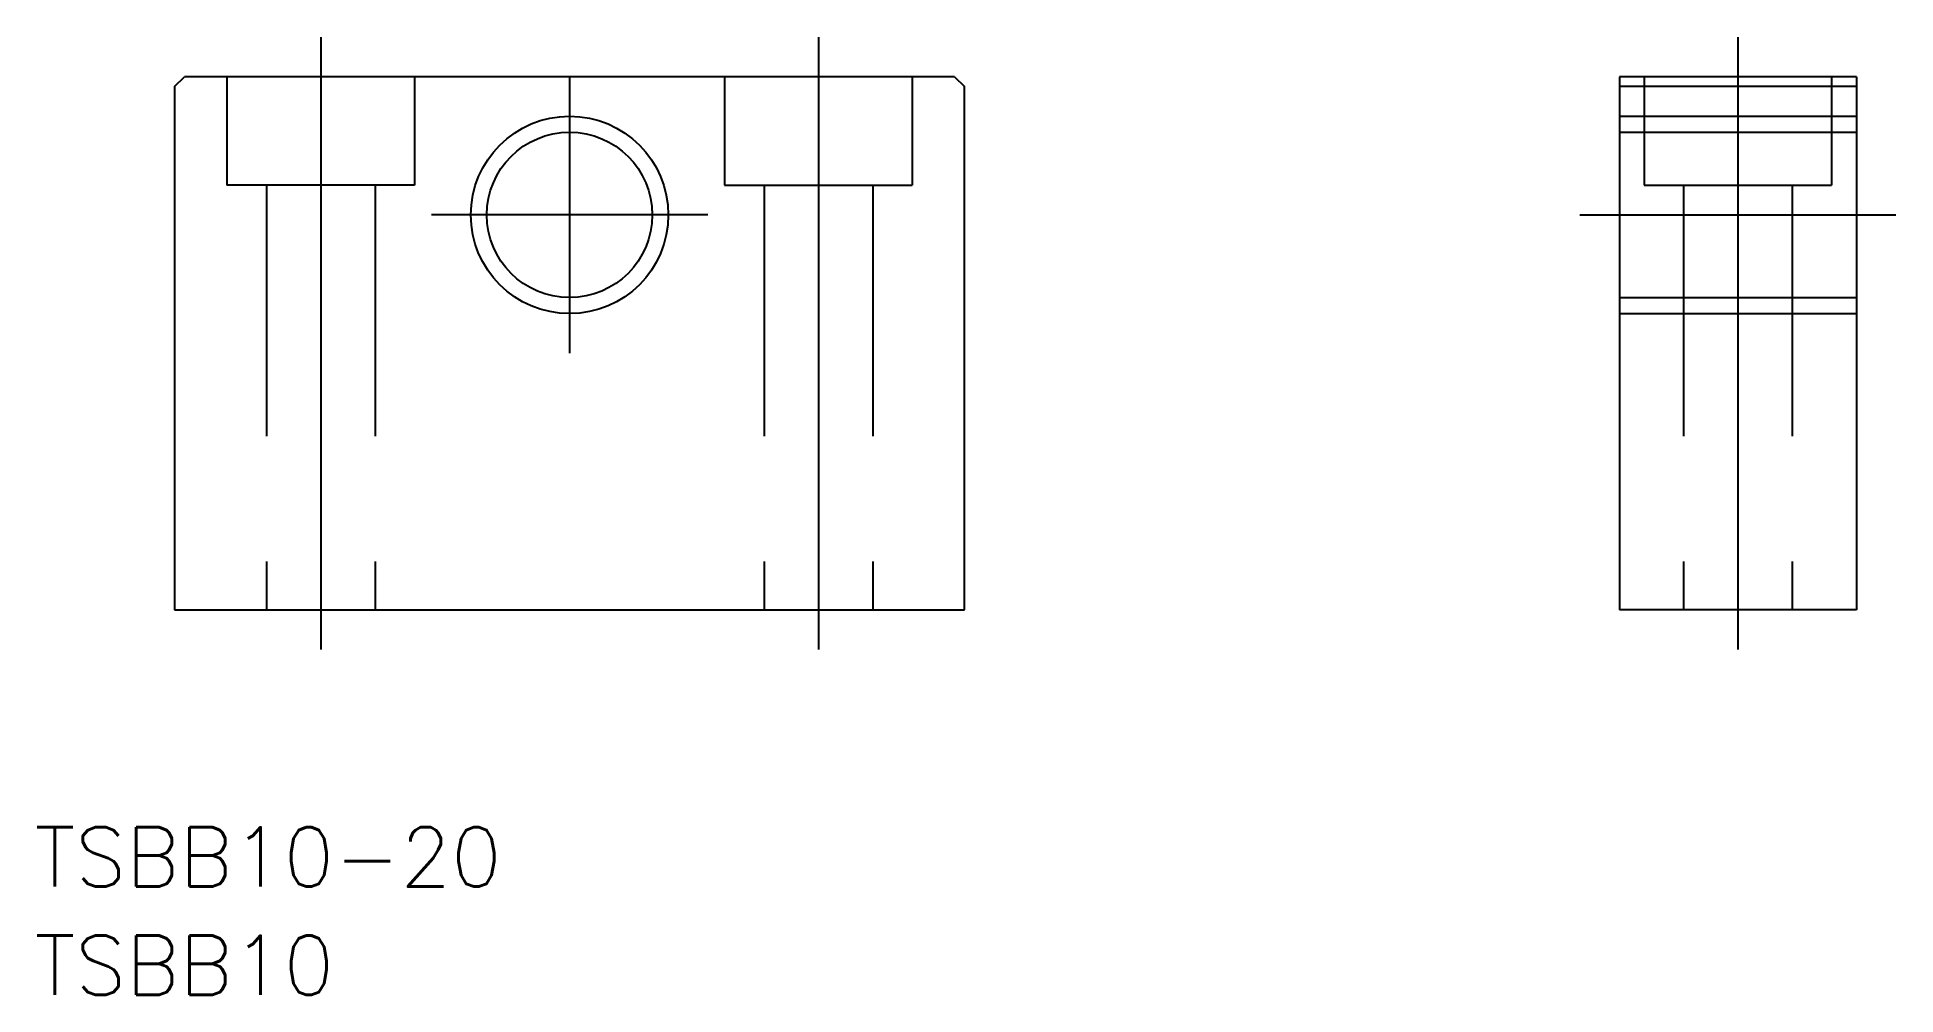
# Model space of a CAD drawing. Extents: x -27 to 67.2, y -39.5 to 9.
import ezdxf

# ---------------------------------------------------------------- set-up
doc = ezdxf.new("R2010")
doc.units = 0
doc.linetypes.add('CENTER', pattern=[50.8, 31.75, -6.35, 6.35, -6.35])
doc.linetypes.add('DASHED', pattern=[19.05, 12.7, -6.35])
doc.layers.get('0').update_dxf_attribs({"linetype": 'CONTINUOUS'})
doc.layers.add('CENTER', color=1, linetype='CENTER')
doc.styles.get("Standard").update_dxf_attribs({"font": 'txt.shx', "height": 3, "bigfont": 'bigfont.shx'})

# ---------------------------------------------------------------- blocks, each defined once
blk = doc.blocks.new('*U3')
at = {"color": 7, "linetype": 'CONTINUOUS'}
blk.add_text('TSBB10-20', height=3, dxfattribs=at).set_placement((-27.089, -34.009))
blk = doc.blocks.new('*U4')
at = {"color": 7, "linetype": 'CONTINUOUS'}
blk.add_text('TSBB10', height=3, dxfattribs=at).set_placement((-27.089, -39.493))

msp = doc.modelspace()

# ---------------------------------------------------------------- linework, layer by layer
at = {"color": 7, "linetype": 'CONTINUOUS'}
for p, q in [((-20, 6.5), (-19.5, 7)), ((19.5, 7), (-19.5, 7)), ((19.5, 7), (20, 6.5)), ((65.161, 7), (53.161, 7)), ((53.161, 7), (53.161, -20)), ((65.161, 7), (65.161, -20)), ((-20, 6.5), (-20, -20)), ((20, -20), (20, 6.5)), ((65.161, 6.5), (53.161, 6.5)), ((-20, -20), (20, -20)), ((65.161, -20), (53.161, -20))]:
    msp.add_line(p, q, dxfattribs=at)
at = {"color": 3, "linetype": 'DASHED'}
for p, q in [((-17.35, 7), (-17.35, 1.5)), ((-7.85, 7), (-7.85, 1.5)), ((7.85, 7), (7.85, 1.5)), ((17.35, 7), (17.35, 1.5)), ((54.411, 7), (54.411, 1.5)), ((63.911, 7), (63.911, 1.5)), ((53.161, 5), (65.161, 5)), ((53.161, 4.188), (65.161, 4.188)), ((-7.85, 1.5), (-17.35, 1.5)), ((-15.35, 1.5), (-15.35, -20)), ((-9.85, 1.5), (-9.85, -20)), ((7.85, 1.5), (17.35, 1.5)), ((9.85, 1.5), (9.85, -20)), ((15.35, 1.5), (15.35, -20)), ((54.411, 1.5), (63.911, 1.5)), ((56.411, 1.5), (56.411, -20)), ((61.911, 1.5), (61.911, -20)), ((53.161, -4.188), (65.161, -4.188)), ((53.161, -5), (65.161, -5))]:
    msp.add_line(p, q, dxfattribs=at)
at = {"color": 3, "linetype": 'CONTINUOUS'}
msp.add_circle((0, 0), 5, dxfattribs=at)
at = {"color": 7, "linetype": 'CONTINUOUS'}
msp.add_circle((0, 0), 4.188, dxfattribs=at)
at = {"layer": 'CENTER', "color": 1, "linetype": 'CENTER'}
for p, q in [((-12.6, 9), (-12.6, -22)), ((12.6, 9), (12.6, -22)), ((59.161, 9), (59.161, -22)), ((0, 7), (0, -7)), ((7, 0), (-7, 0)), ((51.161, 0), (67.161, 0))]:
    msp.add_line(p, q, dxfattribs=at)

# ---------------------------------------------------------------- block references
at = {"color": 7, "linetype": 'CONTINUOUS'}
for name in ['*U3', '*U4']:
    msp.add_blockref(name, (0, 0), dxfattribs=at)

doc.saveas('drawing.dxf')
